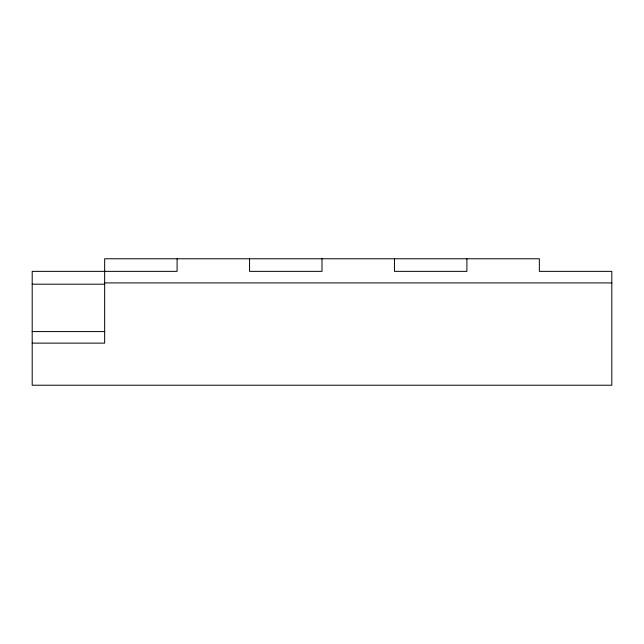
<?xml version="1.0" encoding="UTF-8"?>
<svg xmlns="http://www.w3.org/2000/svg" width="644" height="644" viewBox="0 0 644 644"><rect width="100%" height="100%" fill="white"/><g stroke="black" fill="none" stroke-linecap="round" stroke-linejoin="round"><path stroke-width="0.97" d="M104.65 282.909L611.8 282.909M32.2 284.189L104.65 284.189M32.2 331.579L104.65 331.579M32.2 343.131L104.65 343.131L104.65 258.775L539.35 258.775L539.35 271.357L611.8 271.357L611.8 385.225L32.2 385.225L32.2 271.357L177.1 271.357L177.1 258.775M466.9 258.775L466.9 271.357L394.45 271.357L394.45 258.775M322 258.775L322 271.357L249.55 271.357L249.55 258.775"/></g></svg>
